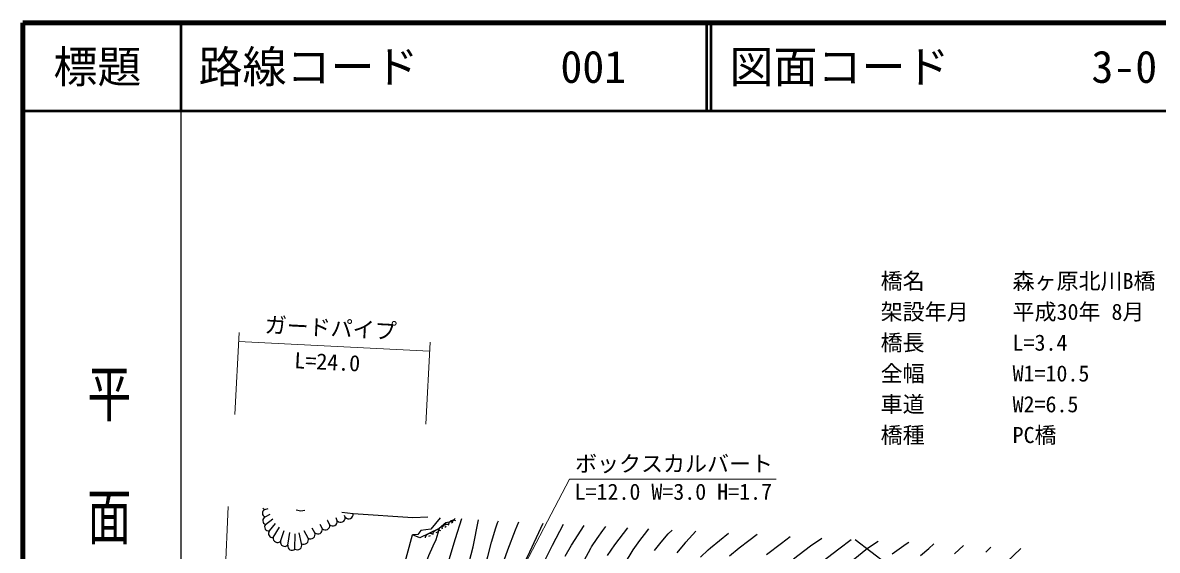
# Model space of a CAD drawing. Units: millimetres at full size, sheet at 1:1000; details may follow other scales. Extents: x 40000 to 680000, y 20000 to 380000.
# Drawn here: x 40000 to 169014, y 320074 to 380000 of the extents above; entities that cross this region are included whole.
import ezdxf
from ezdxf.enums import TextEntityAlignment as Align

# ---------------------------------------------------------------- set-up
doc = ezdxf.new("R2010")
doc.units = ezdxf.units.MM
doc.header["$LTSCALE"] = 1000
doc.linetypes.add('CHAIN', pattern=[18.5, 12, -1.5, 3.5, -1.5])
for name, color, linetype, lineweight in [('M-BGD', 7, 'Continuous', 25), ('M-BMK', 2, 'CHAIN', 13), ('M-STR-HTXT', 7, 'Continuous', 13), ('M-TTL', 2, 'Continuous', 140), ('M-TTL-BAND', 7, 'Continuous', 25), ('M-TTL-LINE', 7, 'Continuous', 50)]:
    doc.layers.add(name, color=color, linetype=linetype, lineweight=lineweight)
doc.layers.add('M-TTL-TXT', color=7, linetype='Continuous')
doc.styles.add('@ＭＳ ゴシック', font='')
doc.styles.add('ＭＳ ゴシック', font='')
doc.styles.get('@ＭＳ ゴシック').set_extended_font_data('@MS Gothic')
doc.styles.get('ＭＳ ゴシック').set_extended_font_data('MS Gothic')

# ---------------------------------------------------------------- blocks, each defined once
blk = doc.blocks.new('BUHIN1')
at = {"color": 7, "linetype": 'Continuous', "lineweight": 25}
blk.add_line((52, -78), (-52, 78), dxfattribs=at)
blk.add_lwpolyline([(-259, 390), (-148, 404), (-11, 372), (98, 318), (194, 216), (271, 99), (333, -37), (343, -165), (314, -291), (259, -390)], dxfattribs=at)
blk = doc.blocks.new('BUHIN2')
at = {"color": 7, "linetype": 'Continuous', "lineweight": 25}
blk.add_line((57, -67), (-57, 67), dxfattribs=at)
blk.add_lwpolyline([(-284, 334), (-182, 360), (-51, 345), (56, 306), (156, 222), (241, 122), (314, 3), (337, -116), (324, -236), (284, -334)], dxfattribs=at)

msp = doc.modelspace()

# ---------------------------------------------------------------- linework, layer by layer
at = {"layer": 'M-BGD'}
for p, q in [((67526, 324707), (67908, 324816)), ((67571, 323861), (68152, 324191)), ((71640, 324514), (71115, 324645)), ((72083, 324594), (71640, 324514)), ((77596, 324213), (76305, 324369)), ((76681, 323817), (76606, 324022)), ((84347, 323767), (77596, 324213)), ((86081, 323849), (84347, 323767)), ((67616, 323014), (68460, 323652)), ((68052, 322268), (68728, 323115)), ((68448, 323643), (68460, 323652)), ((68489, 321521), (69182, 322694)), ((73225, 322064), (72900, 322575)), ((74072, 322516), (73829, 323013)), ((74919, 322969), (74677, 323474)), ((74692, 323444), (74677, 323474)), ((75767, 323422), (75642, 323748)), ((87341, 322556), (85162, 321497)), ((87480, 323775), (86421, 322485)), ((88103, 323193), (87341, 322556)), ((88873, 323360), (88103, 323193)), ((89194, 323683), (88873, 323360)), ((69309, 321083), (69719, 322311)), ((70130, 320645), (70383, 322106)), ((70950, 320207), (70988, 321945)), ((71708, 320826), (71419, 322053)), ((72466, 321445), (72016, 322278)), ((83102, 317378), (84315, 321839)), ((84912, 321880), (84315, 321839)), ((85162, 321497), (84315, 321839)), ((85265, 322322), (84912, 321880)), ((86421, 322485), (85265, 322322)), ((141748, 315865), (134649, 321265))]:
    msp.add_line(p, q, dxfattribs=at)
for points in [[(89907, 323645), (89163, 321367), (88339, 318612), (87570, 315830), (87012, 313744), (86298, 311033), (85643, 308309), (85299, 306635), (85014, 304950), (84856, 303751), (84694, 301903), (84473, 300059), (84373, 299530), (84113, 298495), (83791, 297461), (83261, 295891), (82791, 294312), (82692, 293887), (82528, 292970), (82424, 292043), (82361, 290848), (82358, 289632), (82434, 287438)], [(87341, 322556), (87212, 322032), (86960, 321277), (86647, 320531), (86155, 319434), (85791, 318522), (85482, 317581), (85273, 316780), (85063, 315655), (84912, 314517), (84806, 313604), (84092, 308439)], [(86003, 287466), (85608, 288705), (85273, 289956), (85146, 290597), (85059, 291249), (85021, 292000), (85042, 292761), (85137, 293692), (85294, 294634), (85977, 297495), (86613, 300385), (86783, 301789), (86893, 303202), (87062, 305164), (87281, 306565), (87560, 307966), (87973, 309678), (88445, 311378), (89145, 313661), (89992, 316185), (90781, 318722), (91208, 320458), (91815, 323544)], [(88629, 288247), (88590, 288400), (88379, 289386), (88224, 290395), (88119, 291503), (88075, 292616), (88089, 293849), (88193, 295466), (88358, 297075), (88613, 299429), (88859, 302574), (89153, 305702), (89395, 307092), (89697, 308471), (90174, 310303), (90713, 312135), (91757, 315456), (92748, 318810), (92896, 319374), (93311, 321003), (93783, 322610), (94001, 323208), (94087, 323423)], [(91660, 288107), (91276, 290803), (90953, 293502), (90769, 295812), (90710, 297458), (90710, 299118), (90772, 300868), (90895, 302628), (91088, 304503), (91341, 306371), (91520, 307489), (91857, 309321), (92252, 311138), (92614, 312571), (93024, 314001), (94347, 317784), (95160, 320109), (96028, 322409), (96413, 323299)], [(94049, 286724), (93904, 287910), (93407, 290858), (93227, 292227), (93107, 293602), (93024, 295782), (93055, 297788), (93146, 299794), (93258, 302404), (93314, 304761), (93430, 307123), (93447, 307312), (93598, 308553), (93810, 309797), (94088, 311060), (94424, 312309), (94781, 313436), (95187, 314556), (95820, 316044), (96508, 317507), (97657, 319897), (99178, 323152)], [(98346, 281957), (97574, 284374), (96860, 286807), (96480, 288300), (96158, 289810), (95954, 291025), (95804, 292255), (95705, 293660), (95666, 295083), (95662, 300626), (95527, 303425), (95453, 306210), (95548, 307916), (95697, 308981), (95907, 310039), (96213, 311243), (96579, 312444), (96980, 313591), (97566, 315071), (98210, 316534), (99201, 318597), (100237, 320641), (101510, 323028)], [(101698, 319400), (102411, 320639), (103852, 322903)], [(103853, 318897), (104601, 320302), (104691, 320456), (105308, 321406), (105981, 322331), (106323, 322772)], [(106489, 319472), (107328, 320695), (108808, 322640)], [(108425, 318513), (109434, 320114), (110171, 321181), (110955, 322209), (111055, 322333), (111204, 322512)], [(111840, 320066), (112599, 321011), (113411, 321924), (113841, 322372)], [(114431, 319793), (115324, 320877), (115415, 320984), (116544, 322228)], [(117054, 319281), (117947, 320118), (118211, 320353), (120250, 322031)], [(123533, 321856), (122584, 321155), (121460, 320305), (120370, 319405)], [(124561, 319607), (126273, 320897), (127280, 321657)], [(127641, 319116), (129570, 320563), (130876, 321465)], [(130357, 318374), (132798, 320229), (134215, 321288)], [(134437, 318989), (136071, 320302), (137263, 321126)], [(140753, 320940), (140470, 320764), (138855, 319636)], [(142104, 319492), (143026, 320275), (143601, 320788)], [(145964, 319688), (146989, 320608)], [(149349, 316326), (153482, 320262)], [(149512, 319843), (150096, 320443)]]:
    msp.add_lwpolyline(points, dxfattribs=at)
for centre, radius, start, end in [((67703, 324292), 451, 113.04861, 253.01669), ((67748, 323446), 451, 113.04861, 253.01669), ((67658, 325138), 451, 220.09914, 253.01669), ((77066, 324182), 530, 223.38747, 3.35555), ((67970, 322721), 460, 140.32833, 280.29641), ((74413, 322897), 511, 228.13924, 8.10732), ((75260, 323350), 511, 228.13924, 8.10732), ((76152, 323786), 530, 223.38747, 3.35555), ((75261, 323350), 511, 6.64123, 8.10732), ((76152, 323786), 530, 223.38747, 225.40475), ((68407, 321974), 460, 140.32833, 280.29641), ((68979, 321452), 495, 171.91454, 311.88262), ((71975, 321273), 521, 239.23443, 19.20251), ((72733, 321892), 521, 239.23443, 19.20251), ((73566, 322444), 511, 228.13924, 8.10732), ((69799, 321014), 495, 171.91454, 311.88262), ((70620, 320576), 495, 171.91454, 311.88262), ((71216, 320655), 521, 239.23443, 19.20251)]:
    msp.add_arc(centre, radius, start, end, dxfattribs=at)
at = {"layer": 'M-BMK'}
msp.add_line((63363, 325058), (59163, 233718), dxfattribs=at)
at = {"layer": 'M-STR-HTXT'}
for p, q in [((64134, 335511), (64606, 344800)), ((64556, 343801), (86272, 342698)), ((85851, 334408), (86323, 343696))]:
    msp.add_line(p, q, dxfattribs=at)
msp.add_lwpolyline([(78665, 283327), (102183, 328160), (125683, 328160)], dxfattribs=at)
at = {"layer": 'M-TTL'}
for p, q in [((40000, 380000), (40000, 20000)), ((680000, 380000), (40000, 380000))]:
    msp.add_line(p, q, dxfattribs=at)
at = {"layer": 'M-TTL-BAND'}
msp.add_line((58000, 370000), (58000, 20000), dxfattribs=at)
at = {"layer": 'M-TTL-LINE'}
for p, q in [((58000, 380000), (58000, 370000)), ((117750, 380000), (117750, 370000)), ((118250, 380000), (118250, 370000)), ((40000, 370000), (680000, 370000))]:
    msp.add_line(p, q, dxfattribs=at)

# ---------------------------------------------------------------- block references
at = {"layer": 'M-BGD', "rotation": 82.51266}
for name, p in [('BUHIN2', (88092, 322726)), ('BUHIN2', (88828, 323202)), ('BUHIN1', (86235, 321687)), ('BUHIN1', (87076, 322100))]:
    msp.add_blockref(name, p, dxfattribs=at)

# ---------------------------------------------------------------- texts
at = {"layer": 'M-STR-HTXT', "style": 'ＭＳ ゴシック'}
for s, p in [('橋名\u3000\u3000\u3000\u3000森ヶ原北川B橋', (137557, 349197)), ('架設年月\u3000\u3000平成30年 8月', (137557, 345697)), ('橋長\u3000\u3000\u3000\u3000L=3.4', (137557, 342197)), ('全幅\u3000\u3000\u3000\u3000W1=10.5', (137557, 338697)), ('車道\u3000\u3000\u3000\u3000W2=6.5', (137557, 335197)), ('橋種\u3000\u3000\u3000\u3000PC橋', (137557, 331697)), ('ボックスカルバート', (102810, 328448)), ('L=12.0 W=3.0 H=1.7', (102757, 325260))]:
    msp.add_text(s, height=1833, dxfattribs=at).set_placement(p, align=Align.BOTTOM_LEFT)
for s, p in [('ガードパイプ', (67456, 344254)), ('L=24.0', (70825, 340211))]:
    msp.add_text(s, height=1833, rotation=357.092, dxfattribs=at).set_placement(p, align=Align.BOTTOM_LEFT)
at = {"layer": 'M-TTL-BAND', "style": '@ＭＳ ゴシック', "width": 1.4}
msp.add_text('平  面  図', height=3666, rotation=270, dxfattribs=at).set_placement((49777, 306475), align=Align.MIDDLE_RIGHT)
at = {"layer": 'M-TTL-TXT', "style": 'ＭＳ ゴシック'}
msp.add_text('標題', height=3666, dxfattribs=at).set_placement((48500, 375000), align=Align.MIDDLE_CENTER)
for s, p in [('路線コード', (60000, 375000)), ('001', (101142, 375000)), ('図面コード', (120380, 375000)), ('3-0', (161521, 375000))]:
    msp.add_text(s, height=3666, dxfattribs=at).set_placement(p, align=Align.MIDDLE_LEFT)

doc.saveas('drawing.dxf')
